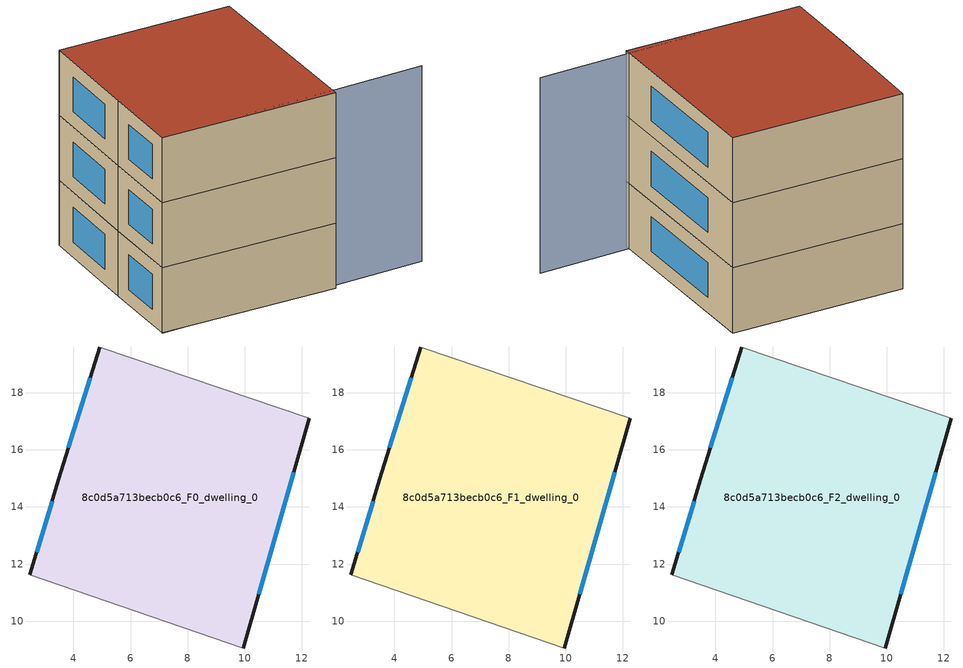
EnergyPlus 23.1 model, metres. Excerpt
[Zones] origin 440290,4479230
8c0d5a713becb0c6_F0_dwelling_0
 floor ground (EU_floor_Construction): 12.25,17.1 9.95,9.06 2.48,11.63 3.49,15 4.92,19.6 z0
 wall outside (EU_wall_Construction): 4.92,19.6 3.49,15 2.48,11.63 / 9.95,9.06 12.25,17.1 z0:3
 wall adiabatic (EU_wall_Construction): 2.48,11.63 9.95,9.06 / 12.25,17.1 4.92,19.6 z0:3
 window (EU_Window_Construction): 3.25,14.21 2.71,12.42 / 4.59,18.52 3.82,16.07 / 10.49,10.94 11.71,15.22 z0.7:2.3
8c0d5a713becb0c6_F1_dwelling_0
 floor to 8c0d5a713becb0c6_F0_dwelling_0 (EU_floor_Construction): 12.25,17.1 9.95,9.06 2.48,11.63 3.49,15 4.92,19.6 z3
 wall outside (EU_wall_Construction): 4.92,19.6 3.49,15 2.48,11.63 / 9.95,9.06 12.25,17.1 z3:6
 wall adiabatic (EU_wall_Construction): 2.48,11.63 9.95,9.06 / 12.25,17.1 4.92,19.6 z3:6
 window (EU_Window_Construction): 3.25,14.21 2.71,12.42 / 4.59,18.52 3.82,16.07 / 10.49,10.94 11.71,15.22 z3.7:5.3
8c0d5a713becb0c6_F2_dwelling_0
 floor to 8c0d5a713becb0c6_F1_dwelling_0 (EU_floor_Construction): 12.25,17.1 9.95,9.06 2.48,11.63 3.49,15 4.92,19.6 z6
 wall outside (EU_wall_Construction): 4.92,19.6 3.49,15 2.48,11.63 / 9.95,9.06 12.25,17.1 z6:9
 wall adiabatic (EU_wall_Construction): 2.48,11.63 9.95,9.06 / 12.25,17.1 4.92,19.6 z6:9
 window (EU_Window_Construction): 3.25,14.21 2.71,12.42 / 4.59,18.52 3.82,16.07 / 10.49,10.94 11.71,15.22 z6.7:8.3
 roof outside (EU_roof_Construction): 9.95,9.06 12.25,17.1 4.92,19.6 3.49,15 2.48,11.63 z9
shading: 2.48,11.63 13.95,8.07 z0:9
[Building]
EU S2 Campaign: North Axis=0; Terrain=City; Solar Distribution=FullExterior
[Site:Location]
Madrid: Latitude=40.5; Longitude=-3.5; Time Zone=1; Elevation=609
[SizingPeriod:WeatherFileDays]
AnnualSizingPeriod: Begin Month=1; Begin Day of Month=1; End Month=12; End Day of Month=31; Day of Week for Start Day=Monday; Use Weather File Daylight Saving Period=No; Use Weather File Rain and Snow Indicators=No
[MATERIAL]
EU_InternalMass_Material: Roughness=MediumRough; Thickness=0.1; Conductivity=1; Density=1800; Specific Heat=900; Thermal Absorptance=0.9; Solar Absorptance=0.7; Visible Absorptance=0.7
[MATERIAL:NOMASS] Roughness=MediumRough; Thermal Absorptance=0.9; Solar Absorptance=0.7; Visible Absorptance=0.7
Name | Thermal Resistance
EU_wall_NoMass | 0.419739
EU_roof_NoMass | 0.352165
EU_floor_NoMass | 0.608284
[WINDOWMATERIAL:SIMPLEGLAZINGSYSTEM]
EU_Window_SimpleGlazing: UFactor=4.8352; Solar Heat Gain Coefficient=0.85; Visible Transmittance=0.85
[CONSTRUCTION]
EU_wall_Construction: EU_wall_NoMass
EU_roof_Construction: EU_roof_NoMass
EU_floor_Construction: EU_floor_NoMass
EU_Window_Construction: EU_Window_SimpleGlazing
EU_InternalMass_Construction: EU_InternalMass_Material
[ZONE] Type=1; Multiplier=1; Ceiling Height=autocalculate; Volume=196.153; Floor Area=autocalculate; Part of Total Floor Area=Yes
8c0d5a713becb0c6_F0_dwelling_0; 8c0d5a713becb0c6_F1_dwelling_0; 8c0d5a713becb0c6_F2_dwelling_0
[INTERNALMASS] Construction=EU_InternalMass_Construction; Surface Area=65.3843
Name | Zone or ZoneList
8c0d5a713becb0c6_F0_dwelling_0_EU_InternalMass | 8c0d5a713becb0c6_F0_dwelling_0
8c0d5a713becb0c6_F1_dwelling_0_EU_InternalMass | 8c0d5a713becb0c6_F1_dwelling_0
8c0d5a713becb0c6_F2_dwelling_0_EU_InternalMass | 8c0d5a713becb0c6_F2_dwelling_0
[OTHEREQUIPMENT] Fuel Type=Electricity; Design Level Calculation Method=Watts/Area; Power per Zone Floor Area=1; Fraction Latent=0; Fraction Radiant=0; Fraction Lost=0; Carbon Dioxide Generation Rate=0; EndUse Subcategory=EU_Step8_InternalGains
Name | Zone or ZoneList or Space or SpaceList | Schedule
EU_Step8_InternalGain_8c0d5a713becb0c6_F0_dwelling_0_f000 | 8c0d5a713becb0c6_F0_dwelling_0 | EU_Step8_GainSchedule_8c0d5a713becb0c6_F0_dwelling_0_f000
EU_Step8_InternalGain_8c0d5a713becb0c6_F1_dwelling_0_f000 | 8c0d5a713becb0c6_F1_dwelling_0 | EU_Step8_GainSchedule_8c0d5a713becb0c6_F1_dwelling_0_f000
EU_Step8_InternalGain_8c0d5a713becb0c6_F2_dwelling_0_f000 | 8c0d5a713becb0c6_F2_dwelling_0 | EU_Step8_GainSchedule_8c0d5a713becb0c6_F2_dwelling_0_f000
[ZONEVENTILATION:DESIGNFLOWRATE] Schedule=EU_AlwaysOn; Design Flow Rate Calculation Method=AirChanges/Hour; Air Changes per Hour=0.703302; Ventilation Type=Natural; Fan Pressure Rise=0; Fan Total Efficiency=1; Constant Term Coefficient=1; Temperature Term Coefficient=0; Velocity Term Coefficient=0; Velocity Squared Term Coefficient=0; Minimum Indoor Temperature=-100; Maximum Indoor Temperature=100; Delta Temperature=-100; Minimum Outdoor Temperature=-100; Maximum Outdoor Temperature=100; Maximum Wind Speed=40
Name | Zone or ZoneList or Space or SpaceList
EU_ConstantAir_8c0d5a713becb0c6_F0_dwelling_0 | 8c0d5a713becb0c6_F0_dwelling_0
EU_ConstantAir_8c0d5a713becb0c6_F1_dwelling_0 | 8c0d5a713becb0c6_F1_dwelling_0
EU_ConstantAir_8c0d5a713becb0c6_F2_dwelling_0 | 8c0d5a713becb0c6_F2_dwelling_0
[HVACTEMPLATE:THERMOSTAT] Constant Heating Setpoint=20; Constant Cooling Setpoint=50
EU_HeatOnly_8c0d5a713becb0c6_F0_dwelling_0; EU_HeatOnly_8c0d5a713becb0c6_F1_dwelling_0; EU_HeatOnly_8c0d5a713becb0c6_F2_dwelling_0
[HVACTEMPLATE:ZONE:IDEALLOADSAIRSYSTEM] System Availability Schedule=EU_AlwaysOn; Maximum Heating Supply Air Temperature=50; Minimum Cooling Supply Air Temperature=13; Maximum Heating Supply Air Humidity Ratio=0.0156; Minimum Cooling Supply Air Humidity Ratio=0.0077; Heating Limit=NoLimit; Cooling Limit=NoLimit; Heating Availability Schedule=EU_AlwaysOn; Cooling Availability Schedule=EU_CoolingOff; Dehumidification Control Type=ConstantSensibleHeatRatio; Cooling Sensible Heat Ratio=0.7; Dehumidification Setpoint=60; Humidification Control Type=None; Humidification Setpoint=30; Outdoor Air Method=None; Outdoor Air Flow Rate per Person=0.00944; Outdoor Air Flow Rate per Zone Floor Area=0; Outdoor Air Flow Rate per Zone=0; Demand Controlled Ventilation Type=None; Outdoor Air Economizer Type=NoEconomizer; Heat Recovery Type=None; Sensible Heat Recovery Effectiveness=0.7; Latent Heat Recovery Effectiveness=0.65
Name | Template Thermostat
8c0d5a713becb0c6_F0_dwelling_0 | EU_HeatOnly_8c0d5a713becb0c6_F0_dwelling_0
8c0d5a713becb0c6_F1_dwelling_0 | EU_HeatOnly_8c0d5a713becb0c6_F1_dwelling_0
8c0d5a713becb0c6_F2_dwelling_0 | EU_HeatOnly_8c0d5a713becb0c6_F2_dwelling_0
[SIZING:ZONE] Zone Cooling Design Supply Air Temperature Input Method=SupplyAirTemperature; Zone Cooling Design Supply Air Temperature=13; Zone Heating Design Supply Air Temperature Input Method=SupplyAirTemperature; Zone Heating Design Supply Air Temperature=50; Zone Cooling Design Supply Air Humidity Ratio=0.008; Zone Heating Design Supply Air Humidity Ratio=0.008; Cooling Design Air Flow Method=DesignDay; Cooling Design Air Flow Rate=0; Cooling Minimum Air Flow per Zone Floor Area=0.000762; Cooling Minimum Air Flow=0; Cooling Minimum Air Flow Fraction=0.2; Heating Design Air Flow Method=DesignDay; Heating Design Air Flow Rate=0; Heating Maximum Air Flow per Zone Floor Area=0.002032; Heating Maximum Air Flow=0.141576; Heating Maximum Air Flow Fraction=0.3; Account for Dedicated Outdoor Air System=No; Dedicated Outdoor Air System Control Strategy=NeutralSupplyAir; Dedicated Outdoor Air Low Setpoint Temperature for Design=autosize; Dedicated Outdoor Air High Setpoint Temperature for Design=autosize; Zone Load Sizing Method=Sensible Load Only No Latent Load; Zone Latent Cooling Design Supply Air Humidity Ratio Input Method=HumidityRatioDifference; Zone Cooling Design Supply Air Humidity Ratio Difference=0.005; Zone Latent Heating Design Supply Air Humidity Ratio Input Method=HumidityRatioDifference; Zone Humidification Design Supply Air Humidity Ratio Difference=0.005
8c0d5a713becb0c6_F0_dwelling_0; 8c0d5a713becb0c6_F1_dwelling_0; 8c0d5a713becb0c6_F2_dwelling_0
[SCHEDULE:CONSTANT]
Name | Hourly Value
EU_AlwaysOn | 1
EU_CoolingOff | 0
[SCHEDULE:FILE] Column Number=1; Rows to Skip at Top=0; Number of Hours of Data=8760; Column Separator=Comma; Interpolate to Timestep=No; Minutes per Item=60; Adjust Schedule for Daylight Savings=Yes
Name | File
EU_Step8_GainSchedule_8c0d5a713becb0c6_F0_dwelling_0_f000 | ../../schedules/8c0d5a713becb0c6/8c0d5a713becb0c6_F0_dwelling_0_f000_gain.csv
EU_Step8_GainSchedule_8c0d5a713becb0c6_F1_dwelling_0_f000 | ../../schedules/8c0d5a713becb0c6/8c0d5a713becb0c6_F1_dwelling_0_f000_gain.csv
EU_Step8_GainSchedule_8c0d5a713becb0c6_F2_dwelling_0_f000 | ../../schedules/8c0d5a713becb0c6/8c0d5a713becb0c6_F2_dwelling_0_f000_gain.csv
